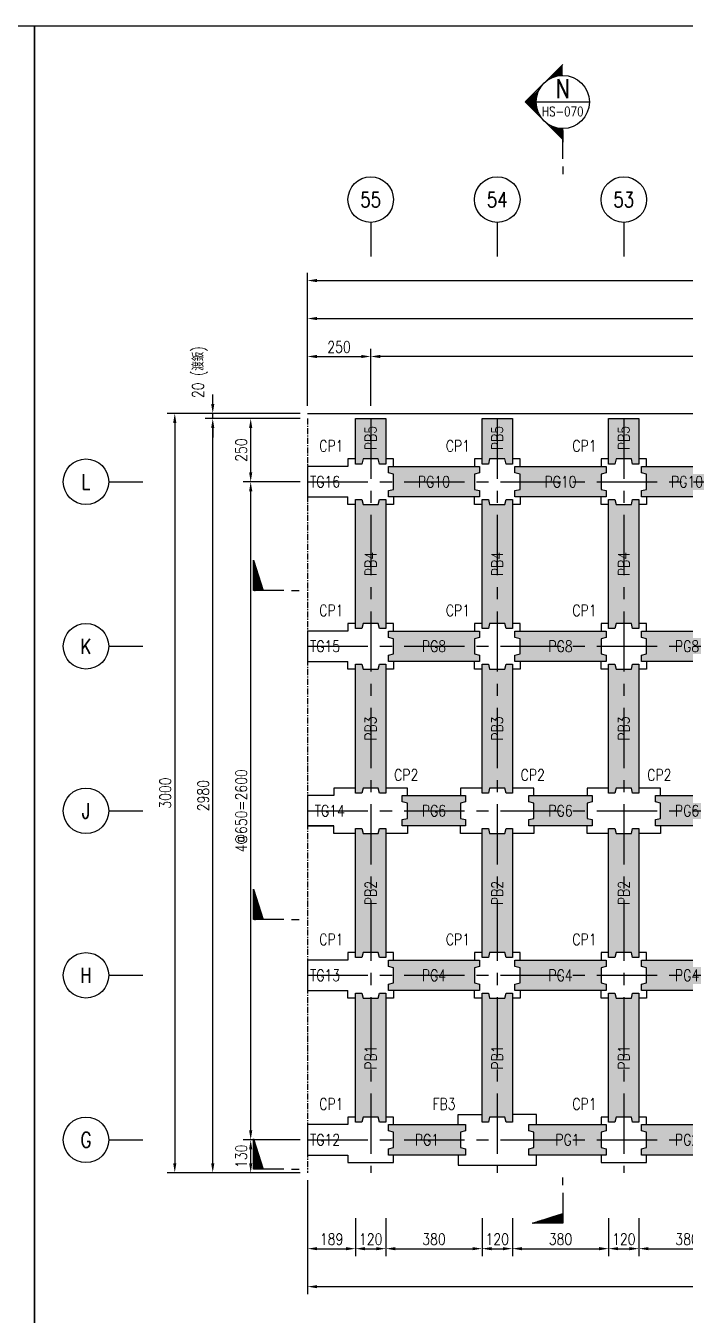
# Model space of a CAD drawing. Extents: x -3697 to 31808, y -9561 to -1274.
# Drawn here: x 19938 to 22544, y -6368 to -1274 of the extents above; entities that cross this region are included whole.
import ezdxf
from ezdxf.enums import TextEntityAlignment as Align

# ---------------------------------------------------------------- set-up
doc = ezdxf.new("R2010")
doc.units = 0
doc.header["$LTSCALE"] = 0.05
doc.linetypes.add('CENTER', pattern=[50.8, 31.75, -6.35, 6.35, -6.35])
doc.linetypes.add('DASHED', pattern=[19.05, 12.7, -6.35])
doc.layers.get('0').update_dxf_attribs({"linetype": 'CONTINUOUS'})
doc.layers.get('Defpoints').update_dxf_attribs({"linetype": 'CONTINUOUS'})
for name, color, linetype in [('DIM_03', 1, 'CONTINUOUS'), ('HB_0', 7, 'CONTINUOUS'), ('HB_DIM', 1, 'CONTINUOUS'), ('HB_SYMBOLS', 7, 'CONTINUOUS'), ('場鑄梁', 4, 'CONTINUOUS'), ('場鑄梁_TXT', 2, 'CONTINUOUS'), ('場鑄梁_虛線', 4, 'CONTINUOUS'), ('底圖', 7, 'CONTINUOUS'), ('預鑄梁', 7, 'CONTINUOUS'), ('預鑄梁_HATCH', 253, 'CONTINUOUS'), ('預鑄梁_TXT', 2, 'CONTINUOUS'), ('預鑄梁_外緣', 7, 'CONTINUOUS'), ('預鑄樁帽', 6, 'CONTINUOUS'), ('預鑄樁帽_TXT', 2, 'CONTINUOUS')]:
    doc.layers.add(name, color=color, linetype=linetype)
doc.layers.get('預鑄樁帽').off()
doc.styles.get("Standard").update_dxf_attribs({"font": 'ROMANS.shx', "width": 0.8, "bigfont": 'lchinap.shx'})
doc.styles.add('結構平面-V3$0$STANDARD', font='ROMANS', dxfattribs={"width": 0.8, "bigfont": 'LCHINA.shx'})
doc.dimstyles.new('150cm', dxfattribs={"dimscale": 15, "dimtxt": 3, "dimasz": 2.5, "dimexe": 2, "dimexo": 2, "dimgap": 1, "dimtad": 1, "dimdsep": 46, "dimtxsty": 'Standard', "dimcen": 0, "dimclrt": 2, "dimadec": 0, "dimazin": 0, "dimtfac": 1, "dimtix": 1, "dimtmove": 2, "dimatfit": 3, "dimfxl": 0, "dimtolj": 1, "dimtzin": 0, "dimarcsym": 0})

# ---------------------------------------------------------------- blocks, each defined once
blk = doc.blocks.new('*D69')
at = {"layer": 'Defpoints', "color": 0}
for p in [(21300.9, -2580.3), (21050.9, -2805.3), (21300.9, -2805.3)]:
    blk.add_point(p, dxfattribs=at)
at = {"layer": 'HB_DIM', "color": 0, "lineweight": -2}
for p, q in [((21050.9, -2775.3), (21050.9, -2550.3)), ((21088.4, -2580.3), (21263.4, -2580.3)), ((21300.9, -2775.3), (21300.9, -2550.3))]:
    blk.add_line(p, q, dxfattribs=at)
at = {"layer": 'HB_DIM', "color": 0}
for points in [[(21088.4, -2574.1), (21088.4, -2586.6), (21050.9, -2580.3)], [(21263.4, -2574.1), (21263.4, -2586.6), (21300.9, -2580.3)]]:
    blk.add_solid(points, dxfattribs=at)
at = {"layer": 'HB_DIM', "color": 2, "insert": (21175.9, -2542.8), "char_height": 45, "attachment_point": 5}
blk.add_mtext('\\A1;250', dxfattribs=at)
blk = doc.blocks.new('*D71')
at = {"layer": 'Defpoints', "color": 0}
for p in [(25549.9, -2430.3), (21050.9, -2805.3), (25549.9, -2805.3)]:
    blk.add_point(p, dxfattribs=at)
at = {"layer": 'HB_DIM', "color": 0, "lineweight": -2}
for p, q in [((21050.9, -2775.3), (21050.9, -2400.3)), ((21088.4, -2430.3), (25512.4, -2430.3)), ((25549.9, -2775.3), (25549.9, -2400.3))]:
    blk.add_line(p, q, dxfattribs=at)
at = {"layer": 'HB_DIM', "color": 0}
for points in [[(21088.4, -2424.1), (21088.4, -2436.6), (21050.9, -2430.3)], [(25512.4, -2424.1), (25512.4, -2436.6), (25549.9, -2430.3)]]:
    blk.add_solid(points, dxfattribs=at)
at = {"layer": 'HB_DIM', "color": 2, "insert": (23300.4, -2392.8), "char_height": 45, "attachment_point": 5}
blk.add_mtext('\\A1;4499', dxfattribs=at)
blk = doc.blocks.new('*D73')
at = {"layer": 'Defpoints', "color": 0}
for p in [(25550.9, -2280.3), (21050.9, -2805.3), (25550.9, -2805.3)]:
    blk.add_point(p, dxfattribs=at)
at = {"layer": 'HB_DIM', "color": 0, "lineweight": -2}
for p, q in [((21050.9, -2775.3), (21050.9, -2250.3)), ((21088.4, -2280.3), (25513.4, -2280.3)), ((25550.9, -2775.3), (25550.9, -2250.3))]:
    blk.add_line(p, q, dxfattribs=at)
at = {"layer": 'HB_DIM', "color": 0}
for points in [[(21088.4, -2274.1), (21088.4, -2286.6), (21050.9, -2280.3)], [(25513.4, -2274.1), (25513.4, -2286.6), (25550.9, -2280.3)]]:
    blk.add_solid(points, dxfattribs=at)
at = {"layer": 'HB_DIM', "color": 2, "insert": (23300.9, -2242.8), "char_height": 45, "attachment_point": 5}
blk.add_mtext('\\A1;4500', dxfattribs=at)
blk = doc.blocks.new('*D74')
at = {"layer": 'Defpoints', "color": 0}
for p in [(20826.9, -5675.3), (21051.9, -5675.3), (21051.9, -5805.3)]:
    blk.add_point(p, dxfattribs=at)
at = {"layer": 'HB_DIM', "color": 0, "lineweight": -2}
for p, q in [((21021.9, -5675.3), (20796.9, -5675.3)), ((20826.9, -5767.8), (20826.9, -5712.8)), ((21021.9, -5805.3), (20796.9, -5805.3))]:
    blk.add_line(p, q, dxfattribs=at)
at = {"layer": 'HB_DIM', "color": 0}
for points in [[(20820.7, -5712.8), (20833.2, -5712.8), (20826.9, -5675.3)], [(20820.7, -5767.8), (20833.2, -5767.8), (20826.9, -5805.3)]]:
    blk.add_solid(points, dxfattribs=at)
at = {"layer": 'HB_DIM', "color": 2, "insert": (20789.4, -5740.3), "char_height": 45, "attachment_point": 5, "rotation": 90}
blk.add_mtext('\\A1;130', dxfattribs=at)
blk = doc.blocks.new('*D75')
at = {"layer": 'Defpoints', "color": 0}
for p in [(20826.9, -3075.3), (21051.9, -3075.3), (21051.9, -5675.3)]:
    blk.add_point(p, dxfattribs=at)
at = {"layer": 'HB_DIM', "color": 0, "lineweight": -2}
for p, q in [((21021.9, -3075.3), (20796.9, -3075.3)), ((20826.9, -5637.8), (20826.9, -3112.8)), ((21021.9, -5675.3), (20796.9, -5675.3))]:
    blk.add_line(p, q, dxfattribs=at)
at = {"layer": 'HB_DIM', "color": 0}
for points in [[(20820.7, -3112.8), (20833.2, -3112.8), (20826.9, -3075.3)], [(20820.7, -5637.8), (20833.2, -5637.8), (20826.9, -5675.3)]]:
    blk.add_solid(points, dxfattribs=at)
at = {"layer": 'HB_DIM', "color": 2, "insert": (20789.4, -4375.3), "char_height": 45, "attachment_point": 5, "rotation": 90}
blk.add_mtext('\\A1;4@650=2600', dxfattribs=at)
blk = doc.blocks.new('*D76')
at = {"layer": 'Defpoints', "color": 0}
for p in [(20826.9, -2825.3), (21051.9, -2825.3), (21051.9, -3075.3)]:
    blk.add_point(p, dxfattribs=at)
at = {"layer": 'HB_DIM', "color": 0, "lineweight": -2}
for p, q in [((21021.9, -2825.3), (20796.9, -2825.3)), ((20826.9, -3037.8), (20826.9, -2862.8)), ((21021.9, -3075.3), (20796.9, -3075.3))]:
    blk.add_line(p, q, dxfattribs=at)
at = {"layer": 'HB_DIM', "color": 0}
for points in [[(20820.7, -2862.8), (20833.2, -2862.8), (20826.9, -2825.3)], [(20820.7, -3037.8), (20833.2, -3037.8), (20826.9, -3075.3)]]:
    blk.add_solid(points, dxfattribs=at)
at = {"layer": 'HB_DIM', "color": 2, "insert": (20789.4, -2950.3), "char_height": 45, "attachment_point": 5, "rotation": 90}
blk.add_mtext('\\A1;250', dxfattribs=at)
blk = doc.blocks.new('*D77')
at = {"layer": 'Defpoints', "color": 0}
for p in [(20676.9, -2825.3), (21050.9, -2825.3), (21051.9, -5805.3)]:
    blk.add_point(p, dxfattribs=at)
at = {"layer": 'HB_DIM', "color": 0, "lineweight": -2}
for p, q in [((21020.9, -2825.3), (20646.9, -2825.3)), ((20676.9, -5767.8), (20676.9, -2862.8)), ((21021.9, -5805.3), (20646.9, -5805.3))]:
    blk.add_line(p, q, dxfattribs=at)
at = {"layer": 'HB_DIM', "color": 0}
for points in [[(20670.7, -2862.8), (20683.2, -2862.8), (20676.9, -2825.3)], [(20670.7, -5767.8), (20683.2, -5767.8), (20676.9, -5805.3)]]:
    blk.add_solid(points, dxfattribs=at)
at = {"layer": 'HB_DIM', "color": 2, "insert": (20639.4, -4315.3), "char_height": 45, "attachment_point": 5, "rotation": 90}
blk.add_mtext('\\A1;2980', dxfattribs=at)
blk = doc.blocks.new('*D78')
at = {"layer": 'Defpoints', "color": 0}
for p in [(20676.9, -2805.3), (21051.9, -2805.3), (21051.9, -2825.3)]:
    blk.add_point(p, dxfattribs=at)
at = {"layer": 'HB_DIM', "color": 0, "lineweight": -2}
for p, q in [((20676.9, -2767.8), (20676.9, -2730.3)), ((21021.9, -2805.3), (20646.9, -2805.3)), ((21021.9, -2825.3), (20646.9, -2825.3)), ((20676.9, -2825.3), (20676.9, -2805.3)), ((20676.9, -2862.8), (20676.9, -2900.3))]:
    blk.add_line(p, q, dxfattribs=at)
at = {"layer": 'HB_DIM', "color": 0}
for points in [[(20670.7, -2767.8), (20683.2, -2767.8), (20676.9, -2805.3)], [(20670.7, -2862.8), (20683.2, -2862.8), (20676.9, -2825.3)]]:
    blk.add_solid(points, dxfattribs=at)
at = {"layer": 'HB_DIM', "color": 2, "insert": (20626.3, -2642.1), "char_height": 45, "attachment_point": 5, "rotation": 90}
blk.add_mtext('\\A1;20 (渡鈑)', dxfattribs=at)
blk = doc.blocks.new('*D79')
at = {"layer": 'Defpoints', "color": 0}
for p in [(21051.9, -2805.3), (20526.9, -5805.3), (21051.9, -5805.3)]:
    blk.add_point(p, dxfattribs=at)
at = {"layer": 'HB_DIM', "color": 0, "lineweight": -2}
for p, q in [((21021.9, -2805.3), (20496.9, -2805.3)), ((20526.9, -2842.8), (20526.9, -5767.8)), ((21021.9, -5805.3), (20496.9, -5805.3))]:
    blk.add_line(p, q, dxfattribs=at)
at = {"layer": 'HB_DIM', "color": 0}
for points in [[(20520.7, -2842.8), (20533.2, -2842.8), (20526.9, -2805.3)], [(20520.7, -5767.8), (20533.2, -5767.8), (20526.9, -5805.3)]]:
    blk.add_solid(points, dxfattribs=at)
at = {"layer": 'HB_DIM', "color": 2, "insert": (20489.4, -4305.3), "char_height": 45, "attachment_point": 5, "rotation": 90}
blk.add_mtext('\\A1;3000', dxfattribs=at)
blk = doc.blocks.new('*D84')
at = {"layer": 'Defpoints', "color": 0}
for p in [(21300.9, -2580.3), (21300.9, -2805.3), (25300.9, -2805.3)]:
    blk.add_point(p, dxfattribs=at)
at = {"layer": 'HB_DIM', "color": 0, "lineweight": -2}
for p, q in [((21300.9, -2775.3), (21300.9, -2550.3)), ((25263.4, -2580.3), (21338.4, -2580.3)), ((25300.9, -2775.3), (25300.9, -2550.3))]:
    blk.add_line(p, q, dxfattribs=at)
at = {"layer": 'HB_DIM', "color": 0}
for points in [[(21338.4, -2574.1), (21338.4, -2586.6), (21300.9, -2580.3)], [(25263.4, -2574.1), (25263.4, -2586.6), (25300.9, -2580.3)]]:
    blk.add_solid(points, dxfattribs=at)
at = {"layer": 'HB_DIM', "color": 2, "insert": (23300.9, -2542.8), "char_height": 45, "attachment_point": 5}
blk.add_mtext('\\A1;8@500=4000', dxfattribs=at)
blk = doc.blocks.new('*D189')
at = {"layer": 'Defpoints', "color": 0}
for p in [(21051.9, -5805.3), (21240.9, -5955.3), (21240.9, -6105.3)]:
    blk.add_point(p, dxfattribs=at)
at = {"layer": 'HB_DIM', "color": 0, "lineweight": -2}
for p, q in [((21051.9, -5835.3), (21051.9, -6135.3)), ((21240.9, -5985.3), (21240.9, -6135.3)), ((21089.4, -6105.3), (21203.4, -6105.3))]:
    blk.add_line(p, q, dxfattribs=at)
at = {"layer": 'HB_DIM', "color": 0}
for points in [[(21089.4, -6099.1), (21089.4, -6111.6), (21051.9, -6105.3)], [(21203.4, -6099.1), (21203.4, -6111.6), (21240.9, -6105.3)]]:
    blk.add_solid(points, dxfattribs=at)
at = {"layer": 'HB_DIM', "color": 2, "insert": (21146.4, -6067.8), "char_height": 45, "attachment_point": 5}
blk.add_mtext('\\A1;189', dxfattribs=at)
blk = doc.blocks.new('*D190')
at = {"layer": 'Defpoints', "color": 0}
for p in [(21240.9, -5955.3), (21360.9, -5955.3), (21360.9, -6105.3)]:
    blk.add_point(p, dxfattribs=at)
at = {"layer": 'HB_DIM', "color": 0, "lineweight": -2}
for p, q in [((21240.9, -5985.3), (21240.9, -6135.3)), ((21360.9, -5985.3), (21360.9, -6135.3)), ((21278.4, -6105.3), (21323.4, -6105.3))]:
    blk.add_line(p, q, dxfattribs=at)
at = {"layer": 'HB_DIM', "color": 0}
for points in [[(21278.4, -6099.1), (21278.4, -6111.6), (21240.9, -6105.3)], [(21323.4, -6099.1), (21323.4, -6111.6), (21360.9, -6105.3)]]:
    blk.add_solid(points, dxfattribs=at)
at = {"layer": 'HB_DIM', "color": 2, "insert": (21300.9, -6067.8), "char_height": 45, "attachment_point": 5}
blk.add_mtext('\\A1;120', dxfattribs=at)
blk = doc.blocks.new('*D191')
at = {"layer": 'Defpoints', "color": 0}
for p in [(21360.9, -5955.3), (21740.9, -5955.3), (21740.9, -6105.3)]:
    blk.add_point(p, dxfattribs=at)
at = {"layer": 'HB_DIM', "color": 0, "lineweight": -2}
for p, q in [((21360.9, -5985.3), (21360.9, -6135.3)), ((21740.9, -5985.3), (21740.9, -6135.3)), ((21398.4, -6105.3), (21703.4, -6105.3))]:
    blk.add_line(p, q, dxfattribs=at)
at = {"layer": 'HB_DIM', "color": 0}
for points in [[(21398.4, -6099.1), (21398.4, -6111.6), (21360.9, -6105.3)], [(21703.4, -6099.1), (21703.4, -6111.6), (21740.9, -6105.3)]]:
    blk.add_solid(points, dxfattribs=at)
at = {"layer": 'HB_DIM', "color": 2, "insert": (21550.9, -6067.8), "char_height": 45, "attachment_point": 5}
blk.add_mtext('\\A1;380', dxfattribs=at)
blk = doc.blocks.new('*D192')
at = {"layer": 'Defpoints', "color": 0}
for p in [(21740.9, -5955.3), (21860.9, -5955.3), (21860.9, -6105.3)]:
    blk.add_point(p, dxfattribs=at)
at = {"layer": 'HB_DIM', "color": 0, "lineweight": -2}
for p, q in [((21740.9, -5985.3), (21740.9, -6135.3)), ((21860.9, -5985.3), (21860.9, -6135.3)), ((21778.4, -6105.3), (21823.4, -6105.3))]:
    blk.add_line(p, q, dxfattribs=at)
at = {"layer": 'HB_DIM', "color": 0}
for points in [[(21778.4, -6099.1), (21778.4, -6111.6), (21740.9, -6105.3)], [(21823.4, -6099.1), (21823.4, -6111.6), (21860.9, -6105.3)]]:
    blk.add_solid(points, dxfattribs=at)
at = {"layer": 'HB_DIM', "color": 2, "insert": (21800.9, -6067.8), "char_height": 45, "attachment_point": 5}
blk.add_mtext('\\A1;120', dxfattribs=at)
blk = doc.blocks.new('*D193')
at = {"layer": 'Defpoints', "color": 0}
for p in [(21860.9, -5955.3), (22240.9, -5955.3), (22240.9, -6105.3)]:
    blk.add_point(p, dxfattribs=at)
at = {"layer": 'HB_DIM', "color": 0, "lineweight": -2}
for p, q in [((21860.9, -5985.3), (21860.9, -6135.3)), ((22240.9, -5985.3), (22240.9, -6135.3)), ((21898.4, -6105.3), (22203.4, -6105.3))]:
    blk.add_line(p, q, dxfattribs=at)
at = {"layer": 'HB_DIM', "color": 0}
for points in [[(21898.4, -6099.1), (21898.4, -6111.6), (21860.9, -6105.3)], [(22203.4, -6099.1), (22203.4, -6111.6), (22240.9, -6105.3)]]:
    blk.add_solid(points, dxfattribs=at)
at = {"layer": 'HB_DIM', "color": 2, "insert": (22050.9, -6067.8), "char_height": 45, "attachment_point": 5}
blk.add_mtext('\\A1;380', dxfattribs=at)
blk = doc.blocks.new('*D194')
at = {"layer": 'Defpoints', "color": 0}
for p in [(22240.9, -5955.3), (22360.9, -5955.3), (22360.9, -6105.3)]:
    blk.add_point(p, dxfattribs=at)
at = {"layer": 'HB_DIM', "color": 0, "lineweight": -2}
for p, q in [((22240.9, -5985.3), (22240.9, -6135.3)), ((22360.9, -5985.3), (22360.9, -6135.3)), ((22278.4, -6105.3), (22323.4, -6105.3))]:
    blk.add_line(p, q, dxfattribs=at)
at = {"layer": 'HB_DIM', "color": 0}
for points in [[(22278.4, -6099.1), (22278.4, -6111.6), (22240.9, -6105.3)], [(22323.4, -6099.1), (22323.4, -6111.6), (22360.9, -6105.3)]]:
    blk.add_solid(points, dxfattribs=at)
at = {"layer": 'HB_DIM', "color": 2, "insert": (22300.9, -6067.8), "char_height": 45, "attachment_point": 5}
blk.add_mtext('\\A1;120', dxfattribs=at)
blk = doc.blocks.new('*D195')
at = {"layer": 'Defpoints', "color": 0}
for p in [(22360.9, -5955.3), (22740.9, -5955.3), (22740.9, -6105.3)]:
    blk.add_point(p, dxfattribs=at)
at = {"layer": 'HB_DIM', "color": 0, "lineweight": -2}
for p, q in [((22360.9, -5985.3), (22360.9, -6135.3)), ((22740.9, -5985.3), (22740.9, -6135.3)), ((22398.4, -6105.3), (22703.4, -6105.3))]:
    blk.add_line(p, q, dxfattribs=at)
at = {"layer": 'HB_DIM', "color": 0}
for points in [[(22398.4, -6099.1), (22398.4, -6111.6), (22360.9, -6105.3)], [(22703.4, -6099.1), (22703.4, -6111.6), (22740.9, -6105.3)]]:
    blk.add_solid(points, dxfattribs=at)
at = {"layer": 'HB_DIM', "color": 2, "insert": (22550.9, -6067.8), "char_height": 45, "attachment_point": 5}
blk.add_mtext('\\A1;380', dxfattribs=at)
blk = doc.blocks.new('*D208')
at = {"layer": 'Defpoints', "color": 0}
for p in [(21051.9, -5805.3), (25549.9, -5805.3), (25549.9, -6255.3)]:
    blk.add_point(p, dxfattribs=at)
at = {"layer": 'HB_DIM', "color": 0, "lineweight": -2}
for p, q in [((21051.9, -5835.3), (21051.9, -6285.3)), ((25549.9, -5835.3), (25549.9, -6285.3)), ((21089.4, -6255.3), (25512.4, -6255.3))]:
    blk.add_line(p, q, dxfattribs=at)
at = {"layer": 'HB_DIM', "color": 0}
for points in [[(21089.4, -6249.1), (21089.4, -6261.6), (21051.9, -6255.3)], [(25512.4, -6249.1), (25512.4, -6261.6), (25549.9, -6255.3)]]:
    blk.add_solid(points, dxfattribs=at)
at = {"layer": 'HB_DIM', "color": 2, "insert": (23300.9, -6217.8), "char_height": 45, "attachment_point": 5}
blk.add_mtext('\\A1;4498', dxfattribs=at)
blk = doc.blocks.new('gr_t')
at = {"layer": 'HB_SYMBOLS', "color": 4, "linetype": 'Continuous'}
blk.add_line((0, -6), (0, -15), dxfattribs=at)
blk.add_circle((0, 0), 6, dxfattribs=at)
at = {"layer": 'HB_SYMBOLS', "color": 4, "linetype": 'Continuous', "width": 0.8}
blk.add_attdef('A', text='', height=4.5, dxfattribs=at).set_placement((0, 0), align=Align.MIDDLE)
blk = doc.blocks.new('PG1')
at = {"layer": '預鑄梁_HATCH'}
blk.add_hatch(color=256, dxfattribs=at).paths.add_polyline_path([(0, 25), (0, 0), (305, 0), (305, 25), (285, 30), (285, 90), (305, 95), (305, 120), (0, 120), (0, 95), (20, 90), (20, 30)])
at = {"layer": '預鑄梁', "linetype": 'DASHED', "ltscale": 50}
blk.add_lwpolyline([(0, 0), (0, 25), (20, 30), (20, 90), (0, 95), (0, 120), (305, 120), (305, 95), (285, 90), (285, 30), (305, 25), (305, 0), (0, 0)], dxfattribs=at)
at = {"layer": '預鑄梁_外緣'}
blk.add_lwpolyline([(0, 0), (0, 25), (20, 30), (20, 90), (0, 95), (0, 120), (305, 120), (305, 95), (285, 90), (285, 30), (305, 25), (305, 0), (0, 0)], dxfattribs=at)
at = {"layer": '預鑄梁_TXT', "linetype": 'Continuous', "style": '結構平面-V3$0$STANDARD', "width": 0.8}
blk.add_text('PG1', height=45, rotation=0, dxfattribs=at).set_placement((152.5, 60), align=Align.MIDDLE)
blk = doc.blocks.new('PG2')
at = {"layer": '預鑄梁_HATCH'}
blk.add_hatch(color=256, dxfattribs=at).paths.add_polyline_path([(0, 25), (0, 0), (360, 0), (360, 25), (340, 30), (340, 90), (360, 95), (360, 120), (0, 120), (0, 95), (20, 90), (20, 30)])
at = {"layer": '預鑄梁', "linetype": 'DASHED', "ltscale": 50}
blk.add_lwpolyline([(0, 0), (0, 25), (20, 30), (20, 90), (0, 95), (0, 120), (360, 120), (360, 95), (340, 90), (340, 30), (360, 25), (360, 0), (0, 0)], dxfattribs=at)
at = {"layer": '預鑄梁_外緣'}
blk.add_lwpolyline([(0, 0), (0, 25), (20, 30), (20, 90), (0, 95), (0, 120), (360, 120), (360, 95), (340, 90), (340, 30), (360, 25), (360, 0), (0, 0)], dxfattribs=at)
at = {"layer": '預鑄梁_TXT', "linetype": 'Continuous', "style": '結構平面-V3$0$STANDARD', "width": 0.8}
blk.add_text('PG2', height=45, rotation=0, dxfattribs=at).set_placement((180, 60), align=Align.MIDDLE)
blk = doc.blocks.new('PG4')
at = {"layer": '預鑄梁_HATCH'}
blk.add_hatch(color=256, dxfattribs=at).paths.add_polyline_path([(0, 25), (0, 0), (360, 0), (360, 25), (340, 30), (340, 90), (360, 95), (360, 120), (0, 120), (0, 95), (20, 90), (20, 30)])
at = {"layer": '預鑄梁', "linetype": 'DASHED', "ltscale": 50}
blk.add_lwpolyline([(0, 0), (0, 25), (20, 30), (20, 90), (0, 95), (0, 120), (360, 120), (360, 95), (340, 90), (340, 30), (360, 25), (360, 0), (0, 0)], dxfattribs=at)
at = {"layer": '預鑄梁_外緣'}
blk.add_lwpolyline([(0, 0), (0, 25), (20, 30), (20, 90), (0, 95), (0, 120), (360, 120), (360, 95), (340, 90), (340, 30), (360, 25), (360, 0), (0, 0)], dxfattribs=at)
at = {"layer": '預鑄梁_TXT', "linetype": 'Continuous', "style": '結構平面-V3$0$STANDARD', "width": 0.8}
blk.add_text('PG4', height=45, rotation=0, dxfattribs=at).set_placement((180, 60), align=Align.MIDDLE)
blk = doc.blocks.new('PG6')
at = {"layer": '預鑄梁_HATCH'}
blk.add_hatch(color=256, dxfattribs=at).paths.add_polyline_path([(250, 0), (250, 25), (230, 30), (230, 90), (250, 95), (250, 120), (0, 120), (0, 95), (20, 90), (20, 30), (0, 25), (0, 0)])
at = {"layer": '預鑄梁', "linetype": 'DASHED', "ltscale": 50}
blk.add_lwpolyline([(0, 0), (0, 25), (20, 30), (20, 90), (0, 95), (0, 120), (250, 120), (250, 95), (230, 90), (230, 30), (250, 25), (250, 0), (0, 0)], dxfattribs=at)
at = {"layer": '預鑄梁_外緣'}
blk.add_lwpolyline([(0, 0), (0, 25), (20, 30), (20, 90), (0, 95), (0, 120), (250, 120), (250, 95), (230, 90), (230, 30), (250, 25), (250, 0), (0, 0)], dxfattribs=at)
at = {"layer": '預鑄梁_TXT', "linetype": 'Continuous', "style": '結構平面-V3$0$STANDARD', "width": 0.8}
blk.add_text('PG6', height=45, rotation=0, dxfattribs=at).set_placement((125, 60), align=Align.MIDDLE)
blk = doc.blocks.new('PG8')
at = {"layer": '預鑄梁_HATCH'}
blk.add_hatch(color=256, dxfattribs=at).paths.add_polyline_path([(0, 25), (0, 0), (360, 0), (360, 25), (340, 30), (340, 90), (360, 95), (360, 120), (0, 120), (0, 95), (20, 90), (20, 30)])
at = {"layer": '預鑄梁', "linetype": 'DASHED', "ltscale": 50}
blk.add_lwpolyline([(0, 0), (0, 25), (20, 30), (20, 90), (0, 95), (0, 120), (360, 120), (360, 95), (340, 90), (340, 30), (360, 25), (360, 0), (0, 0)], dxfattribs=at)
at = {"layer": '預鑄梁_外緣'}
blk.add_lwpolyline([(0, 0), (0, 25), (20, 30), (20, 90), (0, 95), (0, 120), (360, 120), (360, 95), (340, 90), (340, 30), (360, 25), (360, 0), (0, 0)], dxfattribs=at)
at = {"layer": '預鑄梁_TXT', "linetype": 'Continuous', "style": '結構平面-V3$0$STANDARD', "width": 0.8}
blk.add_text('PG8', height=45, rotation=0, dxfattribs=at).set_placement((180, 60), align=Align.MIDDLE)
blk = doc.blocks.new('PG10')
at = {"layer": '預鑄梁_HATCH'}
blk.add_hatch(color=256, dxfattribs=at).paths.add_polyline_path([(0, 25), (0, 0), (360, 0), (360, 25), (340, 30), (340, 90), (360, 95), (360, 120), (0, 120), (0, 95), (20, 90), (20, 30)])
at = {"layer": '預鑄梁', "linetype": 'DASHED', "ltscale": 50}
blk.add_lwpolyline([(0, 0), (0, 25), (20, 30), (20, 90), (0, 95), (0, 120), (360, 120), (360, 95), (340, 90), (340, 30), (360, 25), (360, 0), (0, 0)], dxfattribs=at)
at = {"layer": '預鑄梁_外緣'}
blk.add_lwpolyline([(0, 0), (0, 25), (20, 30), (20, 90), (0, 95), (0, 120), (360, 120), (360, 95), (340, 90), (340, 30), (360, 25), (360, 0), (0, 0)], dxfattribs=at)
at = {"layer": '預鑄梁_TXT', "linetype": 'Continuous', "style": '結構平面-V3$0$STANDARD', "width": 0.8}
blk.add_text('PG10', height=45, rotation=0, dxfattribs=at).set_placement((180, 60), align=Align.MIDDLE)
blk = doc.blocks.new('PB1')
at = {"layer": '預鑄梁_HATCH'}
blk.add_hatch(color=256, dxfattribs=at).paths.add_polyline_path([(-25, 0), (0, 0), (0, 510), (-25, 510), (-30, 490), (-90, 490), (-95, 510), (-120, 510), (-120, 0), (-95, 0), (-90, 20), (-30, 20)])
at = {"layer": '預鑄梁', "linetype": 'DASHED', "ltscale": 50}
blk.add_lwpolyline([(0, 0), (-25, 0), (-30, 20), (-90, 20), (-95, 0), (-120, 0), (-120, 510), (-95, 510), (-90, 490), (-30, 490), (-25, 510), (0, 510), (0, 0)], dxfattribs=at)
at = {"layer": '預鑄梁_外緣'}
blk.add_lwpolyline([(0, 0), (-25, 0), (-30, 20), (-90, 20), (-95, 0), (-120, 0), (-120, 510), (-95, 510), (-90, 490), (-30, 490), (-25, 510), (0, 510), (0, 0)], dxfattribs=at)
at = {"layer": '預鑄梁_TXT', "linetype": 'Continuous', "style": '結構平面-V3$0$STANDARD', "width": 0.8}
blk.add_text('PB1', height=45, rotation=90, dxfattribs=at).set_placement((-60, 255), align=Align.MIDDLE)
blk = doc.blocks.new('PB2')
at = {"layer": '預鑄梁_HATCH'}
blk.add_hatch(color=256, dxfattribs=at).paths.add_polyline_path([(-25, 0), (0, 0), (0, 510), (-25, 510), (-30, 490), (-90, 490), (-95, 510), (-120, 510), (-120, 0), (-95, 0), (-90, 20), (-30, 20)])
at = {"layer": '預鑄梁', "linetype": 'DASHED', "ltscale": 50}
blk.add_lwpolyline([(0, 0), (-25, 0), (-30, 20), (-90, 20), (-95, 0), (-120, 0), (-120, 510), (-95, 510), (-90, 490), (-30, 490), (-25, 510), (0, 510), (0, 0)], dxfattribs=at)
at = {"layer": '預鑄梁_外緣'}
blk.add_lwpolyline([(0, 0), (-25, 0), (-30, 20), (-90, 20), (-95, 0), (-120, 0), (-120, 510), (-95, 510), (-90, 490), (-30, 490), (-25, 510), (0, 510), (0, 0)], dxfattribs=at)
at = {"layer": '預鑄梁_TXT', "linetype": 'Continuous', "style": '結構平面-V3$0$STANDARD', "width": 0.8}
blk.add_text('PB2', height=45, rotation=90, dxfattribs=at).set_placement((-60, 255), align=Align.MIDDLE)
blk = doc.blocks.new('PB3')
at = {"layer": '預鑄梁_HATCH'}
blk.add_hatch(color=256, dxfattribs=at).paths.add_polyline_path([(-25, 0), (0, 0), (0, 510), (-25, 510), (-30, 490), (-90, 490), (-95, 510), (-120, 510), (-120, 0), (-95, 0), (-90, 20), (-30, 20)])
at = {"layer": '預鑄梁', "linetype": 'DASHED', "ltscale": 50}
blk.add_lwpolyline([(0, 0), (-25, 0), (-30, 20), (-90, 20), (-95, 0), (-120, 0), (-120, 510), (-95, 510), (-90, 490), (-30, 490), (-25, 510), (0, 510), (0, 0)], dxfattribs=at)
at = {"layer": '預鑄梁_外緣'}
blk.add_lwpolyline([(0, 0), (-25, 0), (-30, 20), (-90, 20), (-95, 0), (-120, 0), (-120, 510), (-95, 510), (-90, 490), (-30, 490), (-25, 510), (0, 510), (0, 0)], dxfattribs=at)
at = {"layer": '預鑄梁_TXT', "linetype": 'Continuous', "style": '結構平面-V3$0$STANDARD', "width": 0.8}
blk.add_text('PB3', height=45, rotation=90, dxfattribs=at).set_placement((-60, 255), align=Align.MIDDLE)
blk = doc.blocks.new('PB4')
at = {"layer": '預鑄梁_HATCH'}
blk.add_hatch(color=256, dxfattribs=at).paths.add_polyline_path([(-25, 0), (0, 0), (0, 510), (-25, 510), (-30, 490), (-90, 490), (-95, 510), (-120, 510), (-120, 0), (-95, 0), (-90, 20), (-30, 20)])
at = {"layer": '預鑄梁', "linetype": 'DASHED', "ltscale": 50}
blk.add_lwpolyline([(0, 0), (-25, 0), (-30, 20), (-90, 20), (-95, 0), (-120, 0), (-120, 510), (-95, 510), (-90, 490), (-30, 490), (-25, 510), (0, 510), (0, 0)], dxfattribs=at)
at = {"layer": '預鑄梁_外緣'}
blk.add_lwpolyline([(0, 0), (-25, 0), (-30, 20), (-90, 20), (-95, 0), (-120, 0), (-120, 510), (-95, 510), (-90, 490), (-30, 490), (-25, 510), (0, 510), (0, 0)], dxfattribs=at)
at = {"layer": '預鑄梁_TXT', "linetype": 'Continuous', "style": '結構平面-V3$0$STANDARD', "width": 0.8}
blk.add_text('PB4', height=45, rotation=90, dxfattribs=at).set_placement((-60, 255), align=Align.MIDDLE)
blk = doc.blocks.new('PB5')
at = {"layer": '預鑄梁_HATCH'}
blk.add_hatch(color=256, dxfattribs=at).paths.add_polyline_path([(0, 180), (-120, 180), (-120, 0), (-95, 0), (-90, 20), (-30, 20), (-25, 0), (0, 0)])
at = {"layer": '預鑄梁', "linetype": 'DASHED', "ltscale": 50}
blk.add_lwpolyline([(0, 0), (-25, 0), (-30, 20), (-90, 20), (-95, 0), (-120, 0), (-120, 180), (0, 180), (0, 0)], dxfattribs=at)
at = {"layer": '預鑄梁_外緣'}
blk.add_lwpolyline([(0, 0), (-25, 0), (-30, 20), (-90, 20), (-95, 0), (-120, 0), (-120, 180), (0, 180), (0, 0)], dxfattribs=at)
at = {"layer": '預鑄梁_TXT', "linetype": 'Continuous', "style": '結構平面-V3$0$STANDARD', "width": 0.8}
blk.add_text('PB5', height=45, rotation=90, dxfattribs=at).set_placement((-60, 102.7), align=Align.MIDDLE)
blk = doc.blocks.new('CP1')
at = {"layer": '預鑄樁帽_TXT', "linetype": 'Continuous', "width": 0.8}
blk.add_text('CP1', height=45, dxfattribs=at).set_placement((-255.3, 241.6), align=Align.MIDDLE)
blk = doc.blocks.new('FB3')
at = {"layer": '預鑄樁帽_TXT', "linetype": 'Continuous', "width": 0.8}
blk.add_text('FB3', height=45, dxfattribs=at).set_placement((-365.3, 241.6), align=Align.MIDDLE)
blk = doc.blocks.new('CP2')
at = {"layer": '預鑄樁帽_TXT', "linetype": 'Continuous', "width": 0.8}
blk.add_text('CP2', height=45, dxfattribs=at).set_placement((-14.5, 241.6), align=Align.MIDDLE)
blk = doc.blocks.new('*X332')
at = {"color": 0, "linetype": 'Continuous'}
for p, q in [((79, 269.21), (79.03, 269.24)), ((79.17, 269.21), (79.29, 269.32)), ((79.35, 269.21), (79.54, 269.4)), ((79.53, 269.21), (79.8, 269.48)), ((79.71, 269.21), (80.06, 269.56)), ((79.88, 269.21), (80.31, 269.64)), ((80.06, 269.21), (80.57, 269.72)), ((80.24, 269.21), (80.83, 269.8)), ((80.41, 269.21), (81.09, 269.88)), ((80.59, 269.21), (81.34, 269.96)), ((80.77, 269.21), (81.6, 270.04)), ((80.94, 269.21), (81.86, 270.12)), ((81.12, 269.21), (82.11, 270.2)), ((81.3, 269.21), (82.37, 270.29)), ((81.47, 269.21), (82.63, 270.37)), ((81.65, 269.21), (82.89, 270.45)), ((81.83, 269.21), (83.14, 270.53)), ((82, 269.21), (83.4, 270.61)), ((82.18, 269.21), (83.66, 270.69)), ((82.36, 269.21), (83.91, 270.77)), ((82.53, 269.21), (84.17, 270.85)), ((82.71, 269.21), (84.43, 270.93)), ((82.89, 269.21), (84.69, 271.01)), ((83.06, 269.21), (84.94, 271.09)), ((83.24, 269.21), (85.2, 271.17)), ((83.42, 269.21), (85.46, 271.25)), ((83.59, 269.21), (85.71, 271.33)), ((83.77, 269.21), (85.97, 271.41)), ((83.95, 269.21), (86.23, 271.49)), ((84.12, 269.21), (86.49, 271.57)), ((84.3, 269.21), (86.74, 271.65)), ((84.48, 269.21), (86.93, 271.66)), ((84.65, 269.21), (86.93, 271.48)), ((84.83, 269.21), (86.93, 271.31)), ((85.01, 269.21), (86.93, 271.13)), ((85.19, 269.21), (86.93, 270.95)), ((85.36, 269.21), (86.93, 270.78)), ((85.54, 269.21), (86.93, 270.6)), ((85.72, 269.21), (86.93, 270.42)), ((85.89, 269.21), (86.93, 270.25)), ((86.07, 269.21), (86.93, 270.07)), ((86.25, 269.21), (86.93, 269.89)), ((86.42, 269.21), (86.93, 269.72)), ((86.6, 269.21), (86.93, 269.54)), ((86.78, 269.21), (86.93, 269.36))]:
    blk.add_line(p, q, dxfattribs=at)
blk = doc.blocks.new('SEND-n')
at = {"color": 3}
for p, q in [((8, 0), (0, 0)), ((10, 0), (12, 0))]:
    blk.add_line(p, q, dxfattribs=at)
at = {"color": 2, "linetype": 'Continuous'}
blk.add_lwpolyline([(0, 0), (0, 8), (2.5, 0)], close=True, dxfattribs=at)
at = {"color": 2, "linetype": 'Continuous', "rotation": 270}
blk.add_blockref('*X332', (-269.21, 86.93), dxfattribs=at)
blk = doc.blocks.new('SEC2U0-n')
at = {"color": 2, "linetype": 'Continuous'}
for p, q in [((-9.9, 0), (0, 9.9)), ((0, 9.9), (9.9, 0)), ((-7.51, 0), (-10.62, 0))]:
    blk.add_line(p, q, dxfattribs=at)
at = {"color": 3}
for p, q in [((-17, 0), (-19, 0)), ((-15, 0), (-7, 0))]:
    blk.add_line(p, q, dxfattribs=at)
at = {"color": 2, "linetype": 'Continuous'}
blk.add_circle((0, 0), 7, dxfattribs=at)
for points in [[(0, 9.9), (-3.5, 6.06), (-4.95, 4.95), (-4.26, 5.55)], [(0, 9.9), (-1.81, 6.76), (-3.5, 6.06), (-1.81, 6.76)], [(0, 9.9), (0, 7), (-1.81, 6.76), (-0.91, 6.94)], [(0, 9.9), (3.5, 6.06), (4.95, 4.95), (4.26, 5.55)], [(0, 9.9), (1.81, 6.76), (3.5, 6.06), (1.81, 6.76)], [(0, 9.9), (0, 7), (1.81, 6.76), (0.91, 6.94)], [(-9.9, 0), (-6.06, 3.5), (-4.95, 4.95), (-5.55, 4.26)], [(-9.9, 0), (-6.76, 1.81), (-6.06, 3.5), (-6.76, 1.81)], [(9.9, 0), (6.06, 3.5), (4.95, 4.95), (5.55, 4.26)], [(9.9, 0), (6.76, 1.81), (6.06, 3.5), (6.76, 1.81)], [(-9.9, 0), (-7, 0), (-6.76, 1.81), (-6.94, 0.91)], [(9.9, 0), (7, 0), (6.76, 1.81), (6.94, 0.91)]]:
    blk.add_solid(points, dxfattribs=at)
blk = doc.blocks.new('ST-n')
at = {"color": 2}
blk.add_line((-7, 0), (7, 0), dxfattribs=at)
blk.add_circle((0, 0), 7, dxfattribs=at)
at = {"color": 3, "width": 0.8}
blk.add_attdef('A', text='', height=4.5, dxfattribs=at).set_placement((0, 3.5), align=Align.MIDDLE)
at = {"color": 1, "width": 0.8}
blk.add_attdef('HB2002', text='', height=2.5, dxfattribs=at).set_placement((0, -2.5), align=Align.MIDDLE)
blk = doc.blocks.new('碼頭結構總配置圖')
at = {"layer": 'Defpoints', "color": 217}
for points in [[(19972.6, -8226.3), (16980.1, -8226.3), (16980.1, -9561.3), (8137.6, -9561.3), (8137.6, -1273.8), (19972.6, -1273.8)], [(31807.6, -8226.3), (28815.1, -8226.3), (28815.1, -9561.3), (19972.6, -9561.3), (19972.6, -1273.8), (31807.6, -1273.8)]]:
    blk.add_lwpolyline(points, close=True, dxfattribs=at)
at = {"layer": '場鑄梁'}
for p, q in [((21155.9, -4315.3), (21050.9, -4315.3)), ((21155.9, -4435.3), (21050.9, -4435.3))]:
    blk.add_line(p, q, dxfattribs=at)
for points in [[(21240.9, -2985.3), (21210.9, -2985.3), (21210.9, -3015.3)], [(21390.9, -3015.3), (21390.9, -2985.3), (21360.9, -2985.3)], [(21740.9, -2985.3), (21710.9, -2985.3), (21710.9, -3015.3)], [(21890.9, -3015.3), (21890.9, -2985.3), (21860.9, -2985.3)], [(22240.9, -2985.3), (22210.9, -2985.3), (22210.9, -3015.3)], [(22390.9, -3015.3), (22390.9, -2985.3), (22360.9, -2985.3)], [(21210.9, -3015.3), (21050.9, -3015.3), (21050.9, -3135.3), (21210.9, -3135.3)], [(21240.9, -3165.3), (21210.9, -3165.3), (21210.9, -3135.3)], [(21390.9, -3135.3), (21390.9, -3165.3), (21360.9, -3165.3)], [(21740.9, -3165.3), (21710.9, -3165.3), (21710.9, -3135.3)], [(21890.9, -3135.3), (21890.9, -3165.3), (21860.9, -3165.3)], [(22240.9, -3165.3), (22210.9, -3165.3), (22210.9, -3135.3)], [(22390.9, -3135.3), (22390.9, -3165.3), (22360.9, -3165.3)], [(21210.9, -3665.3), (21050.9, -3665.3), (21050.9, -3785.3), (21210.9, -3785.3)], [(21240.9, -3635.3), (21210.9, -3635.3), (21210.9, -3665.3)], [(21390.9, -3665.3), (21390.9, -3635.3), (21360.9, -3635.3)], [(21740.9, -3635.3), (21710.9, -3635.3), (21710.9, -3665.3)], [(21890.9, -3665.3), (21890.9, -3635.3), (21860.9, -3635.3)], [(22240.9, -3635.3), (22210.9, -3635.3), (22210.9, -3665.3)], [(22390.9, -3665.3), (22390.9, -3635.3), (22360.9, -3635.3)], [(21240.9, -3815.3), (21210.9, -3815.3), (21210.9, -3785.3)], [(21390.9, -3785.3), (21390.9, -3815.3), (21360.9, -3815.3)], [(21740.9, -3815.3), (21710.9, -3815.3), (21710.9, -3785.3)], [(21890.9, -3785.3), (21890.9, -3815.3), (21860.9, -3815.3)], [(22240.9, -3815.3), (22210.9, -3815.3), (22210.9, -3785.3)], [(22390.9, -3785.3), (22390.9, -3815.3), (22360.9, -3815.3)], [(21155.9, -4315.3), (21050.9, -4315.3), (21050.9, -4435.3), (21155.9, -4435.3)], [(21240.9, -4285.3), (21155.9, -4285.3), (21155.9, -4315.3)], [(21445.9, -4315.3), (21445.9, -4285.3), (21360.9, -4285.3)], [(21740.9, -4285.3), (21655.9, -4285.3), (21655.9, -4315.3)], [(21945.9, -4315.3), (21945.9, -4285.3), (21860.9, -4285.3)], [(22240.9, -4285.3), (22155.9, -4285.3), (22155.9, -4315.3)], [(22445.9, -4315.3), (22445.9, -4285.3), (22360.9, -4285.3)], [(21240.9, -4465.3), (21155.9, -4465.3), (21155.9, -4435.3)], [(21445.9, -4435.3), (21445.9, -4465.3), (21360.9, -4465.3)], [(21740.9, -4465.3), (21655.9, -4465.3), (21655.9, -4435.3)], [(21945.9, -4435.3), (21945.9, -4465.3), (21860.9, -4465.3)], [(22240.9, -4465.3), (22155.9, -4465.3), (22155.9, -4435.3)], [(22445.9, -4435.3), (22445.9, -4465.3), (22360.9, -4465.3)], [(21240.9, -4935.3), (21210.9, -4935.3), (21210.9, -4965.3)], [(21390.9, -4965.3), (21390.9, -4935.3), (21360.9, -4935.3)], [(21740.9, -4935.3), (21710.9, -4935.3), (21710.9, -4965.3)], [(21890.9, -4965.3), (21890.9, -4935.3), (21860.9, -4935.3)], [(22240.9, -4935.3), (22210.9, -4935.3), (22210.9, -4965.3)], [(22390.9, -4965.3), (22390.9, -4935.3), (22360.9, -4935.3)], [(21210.9, -4965.3), (21050.9, -4965.3), (21050.9, -5085.3), (21210.9, -5085.3)], [(21240.9, -5115.3), (21210.9, -5115.3), (21210.9, -5085.3)], [(21390.9, -5085.3), (21390.9, -5115.3), (21360.9, -5115.3)], [(21740.9, -5115.3), (21710.9, -5115.3), (21710.9, -5085.3)], [(21890.9, -5085.3), (21890.9, -5115.3), (21860.9, -5115.3)], [(22240.9, -5115.3), (22210.9, -5115.3), (22210.9, -5085.3)], [(22390.9, -5085.3), (22390.9, -5115.3), (22360.9, -5115.3)], [(21240.9, -5585.3), (21210.9, -5585.3), (21210.9, -5615.3)], [(21390.9, -5615.3), (21390.9, -5585.3), (21360.9, -5585.3)], [(21645.9, -5615.3), (21645.9, -5575.3), (21740.9, -5575.3)], [(21955.9, -5615.3), (21955.9, -5575.3), (21860.9, -5575.3)], [(22240.9, -5585.3), (22210.9, -5585.3), (22210.9, -5615.3)], [(22390.9, -5615.3), (22390.9, -5585.3), (22360.9, -5585.3)], [(21210.9, -5615.3), (21050.9, -5615.3), (21050.9, -5735.3), (21210.9, -5735.3)], [(21210.9, -5735.3), (21210.9, -5765.3), (21390.9, -5765.3), (21390.9, -5735.3)], [(21645.9, -5735.3), (21645.9, -5775.3), (21955.9, -5775.3), (21955.9, -5735.3)], [(22210.9, -5735.3), (22210.9, -5765.3), (22390.9, -5765.3), (22390.9, -5735.3)]]:
    blk.add_lwpolyline(points, dxfattribs=at)
at = {"layer": '場鑄梁_虛線', "linetype": 'DASHED', "ltscale": 50}
for p, q in [((21155.9, -4315.3), (21050.9, -4315.3)), ((21155.9, -4435.3), (21050.9, -4435.3))]:
    blk.add_line(p, q, dxfattribs=at)
for points in [[(21240.9, -2985.3), (21210.9, -2985.3), (21210.9, -3015.3)], [(21390.9, -3015.3), (21390.9, -2985.3), (21360.9, -2985.3)], [(21740.9, -2985.3), (21710.9, -2985.3), (21710.9, -3015.3)], [(21890.9, -3015.3), (21890.9, -2985.3), (21860.9, -2985.3)], [(22240.9, -2985.3), (22210.9, -2985.3), (22210.9, -3015.3)], [(22390.9, -3015.3), (22390.9, -2985.3), (22360.9, -2985.3)], [(21210.9, -3015.3), (21050.9, -3015.3), (21050.9, -3135.3), (21210.9, -3135.3)], [(21240.9, -3165.3), (21210.9, -3165.3), (21210.9, -3135.3)], [(21390.9, -3135.3), (21390.9, -3165.3), (21360.9, -3165.3)], [(21740.9, -3165.3), (21710.9, -3165.3), (21710.9, -3135.3)], [(21890.9, -3135.3), (21890.9, -3165.3), (21860.9, -3165.3)], [(22240.9, -3165.3), (22210.9, -3165.3), (22210.9, -3135.3)], [(22390.9, -3135.3), (22390.9, -3165.3), (22360.9, -3165.3)], [(21210.9, -3665.3), (21050.9, -3665.3), (21050.9, -3785.3), (21210.9, -3785.3)], [(21240.9, -3635.3), (21210.9, -3635.3), (21210.9, -3665.3)], [(21390.9, -3665.3), (21390.9, -3635.3), (21360.9, -3635.3)], [(21740.9, -3635.3), (21710.9, -3635.3), (21710.9, -3665.3)], [(21890.9, -3665.3), (21890.9, -3635.3), (21860.9, -3635.3)], [(22240.9, -3635.3), (22210.9, -3635.3), (22210.9, -3665.3)], [(22390.9, -3665.3), (22390.9, -3635.3), (22360.9, -3635.3)], [(21240.9, -3815.3), (21210.9, -3815.3), (21210.9, -3785.3)], [(21390.9, -3785.3), (21390.9, -3815.3), (21360.9, -3815.3)], [(21740.9, -3815.3), (21710.9, -3815.3), (21710.9, -3785.3)], [(21890.9, -3785.3), (21890.9, -3815.3), (21860.9, -3815.3)], [(22240.9, -3815.3), (22210.9, -3815.3), (22210.9, -3785.3)], [(22390.9, -3785.3), (22390.9, -3815.3), (22360.9, -3815.3)], [(21155.9, -4315.3), (21050.9, -4315.3), (21050.9, -4435.3), (21155.9, -4435.3)], [(21240.9, -4285.3), (21155.9, -4285.3), (21155.9, -4315.3)], [(21445.9, -4315.3), (21445.9, -4285.3), (21360.9, -4285.3)], [(21740.9, -4285.3), (21655.9, -4285.3), (21655.9, -4315.3)], [(21945.9, -4315.3), (21945.9, -4285.3), (21860.9, -4285.3)], [(22240.9, -4285.3), (22155.9, -4285.3), (22155.9, -4315.3)], [(22445.9, -4315.3), (22445.9, -4285.3), (22360.9, -4285.3)], [(21240.9, -4465.3), (21155.9, -4465.3), (21155.9, -4435.3)], [(21445.9, -4435.3), (21445.9, -4465.3), (21360.9, -4465.3)], [(21740.9, -4465.3), (21655.9, -4465.3), (21655.9, -4435.3)], [(21945.9, -4435.3), (21945.9, -4465.3), (21860.9, -4465.3)], [(22240.9, -4465.3), (22155.9, -4465.3), (22155.9, -4435.3)], [(22445.9, -4435.3), (22445.9, -4465.3), (22360.9, -4465.3)], [(21240.9, -4935.3), (21210.9, -4935.3), (21210.9, -4965.3)], [(21390.9, -4965.3), (21390.9, -4935.3), (21360.9, -4935.3)], [(21740.9, -4935.3), (21710.9, -4935.3), (21710.9, -4965.3)], [(21890.9, -4965.3), (21890.9, -4935.3), (21860.9, -4935.3)], [(22240.9, -4935.3), (22210.9, -4935.3), (22210.9, -4965.3)], [(22390.9, -4965.3), (22390.9, -4935.3), (22360.9, -4935.3)], [(21210.9, -4965.3), (21050.9, -4965.3), (21050.9, -5085.3), (21210.9, -5085.3)], [(21240.9, -5115.3), (21210.9, -5115.3), (21210.9, -5085.3)], [(21390.9, -5085.3), (21390.9, -5115.3), (21360.9, -5115.3)], [(21740.9, -5115.3), (21710.9, -5115.3), (21710.9, -5085.3)], [(21890.9, -5085.3), (21890.9, -5115.3), (21860.9, -5115.3)], [(22240.9, -5115.3), (22210.9, -5115.3), (22210.9, -5085.3)], [(22390.9, -5085.3), (22390.9, -5115.3), (22360.9, -5115.3)], [(21240.9, -5585.3), (21210.9, -5585.3), (21210.9, -5615.3)], [(21390.9, -5615.3), (21390.9, -5585.3), (21360.9, -5585.3)], [(21645.9, -5615.3), (21645.9, -5575.3), (21740.9, -5575.3)], [(21955.9, -5615.3), (21955.9, -5575.3), (21860.9, -5575.3)], [(22240.9, -5585.3), (22210.9, -5585.3), (22210.9, -5615.3)], [(22390.9, -5615.3), (22390.9, -5585.3), (22360.9, -5585.3)], [(21210.9, -5615.3), (21050.9, -5615.3), (21050.9, -5735.3), (21210.9, -5735.3)], [(21210.9, -5735.3), (21210.9, -5765.3), (21390.9, -5765.3), (21390.9, -5735.3)], [(21645.9, -5735.3), (21645.9, -5775.3), (21955.9, -5775.3), (21955.9, -5735.3)], [(22210.9, -5735.3), (22210.9, -5765.3), (22390.9, -5765.3), (22390.9, -5735.3)]]:
    blk.add_lwpolyline(points, dxfattribs=at)
at = {"layer": '底圖'}
blk.add_line((21050.9, -2805.3), (25550.9, -2805.3), dxfattribs=at)
at = {"layer": '底圖', "color": 252, "linetype": 'CENTER', "ltscale": 150}
for p, q in [((21300.9, -2825.3), (21300.9, -5805.3)), ((21800.9, -2825.3), (21800.9, -5805.3)), ((22300.9, -2825.3), (22300.9, -5805.3)), ((21051.9, -3075.3), (25550.9, -3075.3)), ((21051.9, -3725.3), (25550.9, -3725.3)), ((21051.9, -4375.3), (25550.9, -4375.3)), ((21051.9, -5025.3), (25550.9, -5025.3)), ((21051.9, -5675.3), (25550.9, -5675.3))]:
    blk.add_line(p, q, dxfattribs=at)
at = {"layer": 'DIM_03', "xscale": 14.99999999999999, "yscale": 14.99999999999999, "zscale": 14.99999999999999, "rotation": 90.00000086103375}
blk.add_blockref('SEC2U0-n', (22059.8, -1574.8), dxfattribs=at)
at = {"layer": 'DIM_03', "linetype": 'Continuous'}
ref = blk.add_blockref('ST-n', (22059.8, -1574.8), dxfattribs=dict(at, xscale=14.99999999999999, yscale=14.99999999999999, zscale=14.99999999999999, rotation=7.778254040857746e-07))
ref.add_attrib('HB2002', 'HS-070', dxfattribs={"layer": '0', "color": 1, "height": 37.5, "rotation": 360, "width": 0.8}).set_placement((22059.8, -1612.3), align=Align.MIDDLE)
ref.add_attrib('A', 'N', dxfattribs={"layer": '0', "color": 3, "height": 75, "rotation": 360, "width": 0.8}).set_placement((22059.8, -1522.3), align=Align.MIDDLE)
at = {"layer": 'DIM_03', "linetype": 'Continuous', "xscale": 14.99999999999999, "yscale": 14.99999999999999, "zscale": 14.99999999999999}
for p, rotation in [((20838, -3505.3), 8.609491416906192e-07), ((20838, -4805.3), 8.609491416906192e-07), ((20838, -5791.4), 8.609491416906192e-07), ((22059.8, -6004.5), 90.00000086094916)]:
    blk.add_blockref('SEND-n', p, dxfattribs=dict(at, rotation=rotation))
at = {"layer": '底圖'}
ref = blk.add_blockref('gr_t', (21300.9, -1960.6), dxfattribs=dict(at, xscale=15, yscale=15, zscale=15))
ref.add_attrib('A', '55', dxfattribs={"layer": 'HB_SYMBOLS', "color": 4, "linetype": 'Continuous', "height": 60, "width": 0.8}).set_placement((21300.9, -1960.6), align=Align.MIDDLE)
ref = blk.add_blockref('gr_t', (21800.9, -1960.6), dxfattribs=dict(at, xscale=15, yscale=15, zscale=15))
ref.add_attrib('A', '54', dxfattribs={"layer": 'HB_SYMBOLS', "color": 4, "linetype": 'Continuous', "height": 60, "width": 0.8}).set_placement((21800.9, -1960.6), align=Align.MIDDLE)
ref = blk.add_blockref('gr_t', (22300.9, -1960.6), dxfattribs=dict(at, xscale=15, yscale=15, zscale=15))
ref.add_attrib('A', '53', dxfattribs={"layer": 'HB_SYMBOLS', "color": 4, "linetype": 'Continuous', "height": 60, "width": 0.8}).set_placement((22300.9, -1960.6), align=Align.MIDDLE)
ref = blk.add_blockref('gr_t', (20176.2, -3075.3), dxfattribs=dict(at, xscale=15, yscale=15, zscale=15, rotation=90))
ref.add_attrib('A', 'L', dxfattribs={"layer": 'HB_SYMBOLS', "color": 4, "linetype": 'Continuous', "height": 60, "width": 0.8}).set_placement((20176.2, -3075.3), align=Align.MIDDLE)
ref = blk.add_blockref('gr_t', (20176.2, -3725.3), dxfattribs=dict(at, xscale=15, yscale=15, zscale=15, rotation=90))
ref.add_attrib('A', 'K', dxfattribs={"layer": 'HB_SYMBOLS', "color": 4, "linetype": 'Continuous', "height": 60, "width": 0.8}).set_placement((20176.2, -3725.3), align=Align.MIDDLE)
ref = blk.add_blockref('gr_t', (20176.2, -4375.3), dxfattribs=dict(at, xscale=15, yscale=15, zscale=15, rotation=90))
ref.add_attrib('A', 'J', dxfattribs={"layer": 'HB_SYMBOLS', "color": 4, "linetype": 'Continuous', "height": 60, "width": 0.8}).set_placement((20176.2, -4375.3), align=Align.MIDDLE)
ref = blk.add_blockref('gr_t', (20176.2, -5025.3), dxfattribs=dict(at, xscale=15, yscale=15, zscale=15, rotation=90))
ref.add_attrib('A', 'H', dxfattribs={"layer": 'HB_SYMBOLS', "color": 4, "linetype": 'Continuous', "height": 60, "width": 0.8}).set_placement((20176.2, -5025.3), align=Align.MIDDLE)
ref = blk.add_blockref('gr_t', (20176.2, -5675.3), dxfattribs=dict(at, xscale=15, yscale=15, zscale=15, rotation=90))
ref.add_attrib('A', 'G', dxfattribs={"layer": 'HB_SYMBOLS', "color": 4, "linetype": 'Continuous', "height": 60, "width": 0.8}).set_placement((20176.2, -5675.3), align=Align.MIDDLE)
at = {"layer": '預鑄梁'}
for name, p in [('PB5', (21360.9, -3005.3)), ('PB5', (21860.9, -3005.3)), ('PB5', (22360.9, -3005.3)), ('PG10', (21370.9, -3135.3)), ('PG10', (21870.9, -3135.3)), ('PG10', (22370.9, -3135.3)), ('PB4', (21360.9, -3655.3)), ('PB4', (21860.9, -3655.3)), ('PB4', (22360.9, -3655.3)), ('PG8', (21370.9, -3785.3)), ('PG8', (21870.9, -3785.3)), ('PG8', (22370.9, -3785.3)), ('PB3', (21360.9, -4305.3)), ('PB3', (21860.9, -4305.3)), ('PB3', (22360.9, -4305.3)), ('PG6', (21425.9, -4435.3)), ('PG6', (21925.9, -4435.3)), ('PG6', (22425.9, -4435.3)), ('PB2', (21360.9, -4955.3)), ('PB2', (21860.9, -4955.3)), ('PB2', (22360.9, -4955.3)), ('PG4', (21370.9, -5085.3)), ('PG4', (21870.9, -5085.3)), ('PG4', (22370.9, -5085.3)), ('PB1', (21360.9, -5605.3)), ('PB1', (21860.9, -5605.3)), ('PB1', (22360.9, -5605.3)), ('PG1', (21370.9, -5735.3)), ('PG1', (21925.9, -5735.3)), ('PG2', (22370.9, -5735.3))]:
    blk.add_blockref(name, p, dxfattribs=at)
at = {"layer": '預鑄樁帽'}
for name, p in [('CP1', (21400.9, -3175.3)), ('CP1', (21900.9, -3175.3)), ('CP1', (22400.9, -3175.3)), ('CP1', (21400.9, -3825.3)), ('CP1', (21900.9, -3825.3)), ('CP1', (22400.9, -3825.3)), ('CP2', (21455.9, -4475.3)), ('CP2', (21955.9, -4475.3)), ('CP2', (22455.9, -4475.3)), ('CP1', (21400.9, -5125.3)), ('CP1', (21900.9, -5125.3)), ('CP1', (22400.9, -5125.3)), ('CP1', (21400.9, -5775.3)), ('FB3', (21955.9, -5775.3)), ('CP1', (22400.9, -5775.3))]:
    blk.add_blockref(name, p, dxfattribs=at)
at = {"layer": '場鑄梁_TXT', "color": 2, "style": '結構平面-V3$0$STANDARD', "width": 0.8}
for s, p in [('TG16', (21120.8, -3075.3)), ('TG15', (21120.8, -3725.3)), ('TG14', (21139.4, -4375.3)), ('TG13', (21120.8, -5025.3)), ('TG12', (21120.8, -5675.3))]:
    blk.add_text(s, height=45, rotation=0, dxfattribs=at).set_placement(p, align=Align.MIDDLE)

msp = doc.modelspace()

# ---------------------------------------------------------------- linework, layer by layer
at = {"layer": 'HB_DIM', "linetype": 'CENTER', "ltscale": 15}
msp.add_line((21050.926, -2825.327), (21050.926, -5805.327), dxfattribs=at)

# ---------------------------------------------------------------- block references
at = {"layer": 'HB_0'}
msp.add_blockref('碼頭結構總配置圖', (0, 0), dxfattribs=at)

# ---------------------------------------------------------------- dimensions: what is measured, and where the dimension line sits
at = {"layer": 'HB_DIM'}
for base, p1, p2, picture, middle in [((25550.926, -2280.327), (21050.926, -2805.327), (25550.926, -2805.327), '*D73', (23300.926, -2242.827)), ((25549.926, -2430.327), (21050.926, -2805.327), (25549.926, -2805.327), '*D71', (23300.426, -2392.827)), ((21300.926, -2580.327), (21050.926, -2805.327), (21300.926, -2805.327), '*D69', (21175.926, -2542.827)), ((21240.926, -6105.327), (21051.926, -5805.327), (21240.926, -5955.327), '*D189', (21146.426, -6067.827)), ((25549.926, -6255.327), (21051.926, -5805.327), (25549.926, -5805.327), '*D208', (23300.926, -6217.827)), ((21360.926, -6105.327), (21240.926, -5955.327), (21360.926, -5955.327), '*D190', (21300.926, -6067.827)), ((21740.926, -6105.327), (21360.926, -5955.327), (21740.926, -5955.327), '*D191', (21550.926, -6067.827)), ((21860.926, -6105.327), (21740.926, -5955.327), (21860.926, -5955.327), '*D192', (21800.926, -6067.827)), ((22240.926, -6105.327), (21860.926, -5955.327), (22240.926, -5955.327), '*D193', (22050.926, -6067.827)), ((22360.926, -6105.327), (22240.926, -5955.327), (22360.926, -5955.327), '*D194', (22300.926, -6067.827)), ((22740.926, -6105.327), (22360.926, -5955.327), (22740.926, -5955.327), '*D195', (22550.926, -6067.827))]:
    dim = msp.add_linear_dim(base=base, p1=p1, p2=p2, dimstyle='150cm', dxfattribs=at)
    dim.commit()
    dim.dimension.update_dxf_attribs({"geometry": picture, "text_midpoint": middle})
dim = msp.add_linear_dim(base=(21300.926, -2580.327), p1=(25300.926, -2805.327), p2=(21300.926, -2805.327), text='8@500=<>', dimstyle='150cm', dxfattribs=at)
dim.commit()
dim.dimension.update_dxf_attribs({"geometry": '*D84', "text_midpoint": (23300.926, -2542.827)})
dim = msp.add_linear_dim(base=(20676.926, -2805.327), p1=(21051.926, -2825.327), p2=(21051.926, -2805.327), angle=90, text='<> (渡鈑)', dimstyle='150cm', dxfattribs=at)
dim.commit()
dim.dimension.update_dxf_attribs({"geometry": '*D78', "text_midpoint": (20626.301, -2642.053), "dimtype": 160})
for base, p1, p2, picture, middle in [((20526.926, -5805.327), (21051.926, -2805.327), (21051.926, -5805.327), '*D79', (20489.426, -4305.327)), ((20676.926, -2825.327), (21051.926, -5805.327), (21050.926, -2825.327), '*D77', (20639.426, -4315.327)), ((20826.926, -2825.327), (21051.926, -3075.327), (21051.926, -2825.327), '*D76', (20789.426, -2950.327)), ((20826.926, -5675.327), (21051.926, -5805.327), (21051.926, -5675.327), '*D74', (20789.426, -5740.327))]:
    dim = msp.add_linear_dim(base=base, p1=p1, p2=p2, angle=90, dimstyle='150cm', dxfattribs=at)
    dim.commit()
    dim.dimension.update_dxf_attribs({"geometry": picture, "text_midpoint": middle})
dim = msp.add_linear_dim(base=(20826.926, -3075.327), p1=(21051.926, -5675.327), p2=(21051.926, -3075.327), angle=90, text='4@650=<>', dimstyle='150cm', dxfattribs=at)
dim.commit()
dim.dimension.update_dxf_attribs({"geometry": '*D75', "text_midpoint": (20789.426, -4375.327)})

doc.saveas('drawing.dxf')
